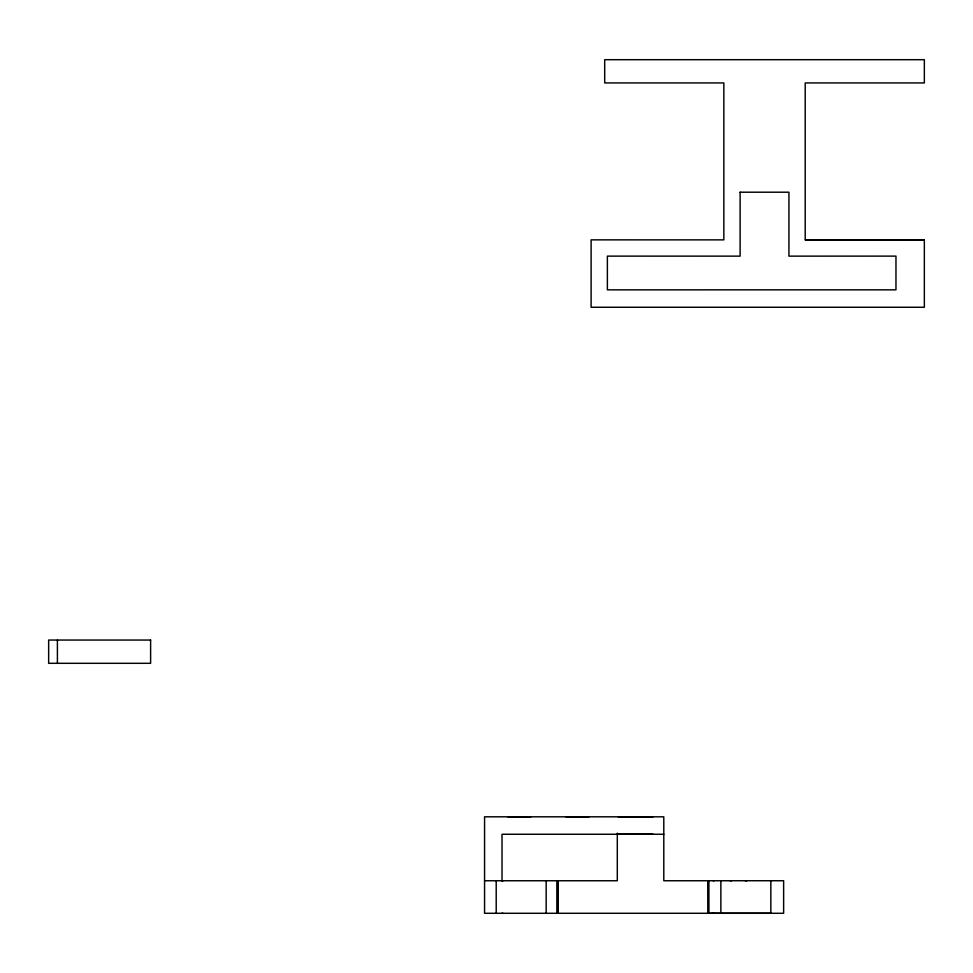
<?xml version="1.0" encoding="UTF-8"?>
<svg xmlns="http://www.w3.org/2000/svg" width="973" height="973" viewBox="0 0 973 973"><rect width="100%" height="100%" fill="white"/><g stroke="black" fill="none" stroke-linecap="round" stroke-linejoin="round"><path stroke-width="1.46" d="M770.835 880.747L770.835 913.282L484.566 913.294L484.566 816.809L663.793 816.821L663.793 880.76L783.63 880.735L783.63 913.282L708.076 913.282M617.296 833.18L617.296 880.76L484.566 880.747M924.35 239.845L924.35 307.261L591.11 307.273L591.11 239.857L723.839 239.869L723.839 82.936L604.695 82.936L604.695 59.694L924.35 59.694L924.35 82.936L805.206 82.936L805.206 239.869L924.35 239.845L805.376 239.869M731.489 880.735L730.188 880.735M501.873 880.76L502.956 880.76M501.873 913.306L502.956 913.306M507.748 816.785L530.99 816.785M565.86 816.785L589.115 816.785M618.171 816.785L653.041 816.797M618.171 834.226L653.041 834.226M663.793 834.25L502.019 834.262L502.019 880.747M746.911 880.735L745.282 880.735M713.136 880.735L714.036 880.747M713.136 913.282L714.036 913.294M720.871 880.735L720.871 913.282M708.794 880.735L708.806 913.282M708.393 880.735L708.393 913.282M708.076 880.735L708.149 913.282M557.809 880.76L557.809 913.306M557.724 880.76L557.724 913.306M557.493 880.76L557.493 913.306M557.103 880.76L557.103 913.306M546.169 880.76L546.169 913.306M496.206 880.76L496.218 913.306M57.407 640.052L57.407 663.306M740.112 192.204L740.112 256.142L607.371 256.13L607.383 289.845L895.963 289.832L895.975 256.118L788.933 256.142L788.933 192.204L740.112 192.204M150.608 640.052L48.65 640.052L48.65 663.306L150.608 663.306L150.608 640.052"/></g></svg>
